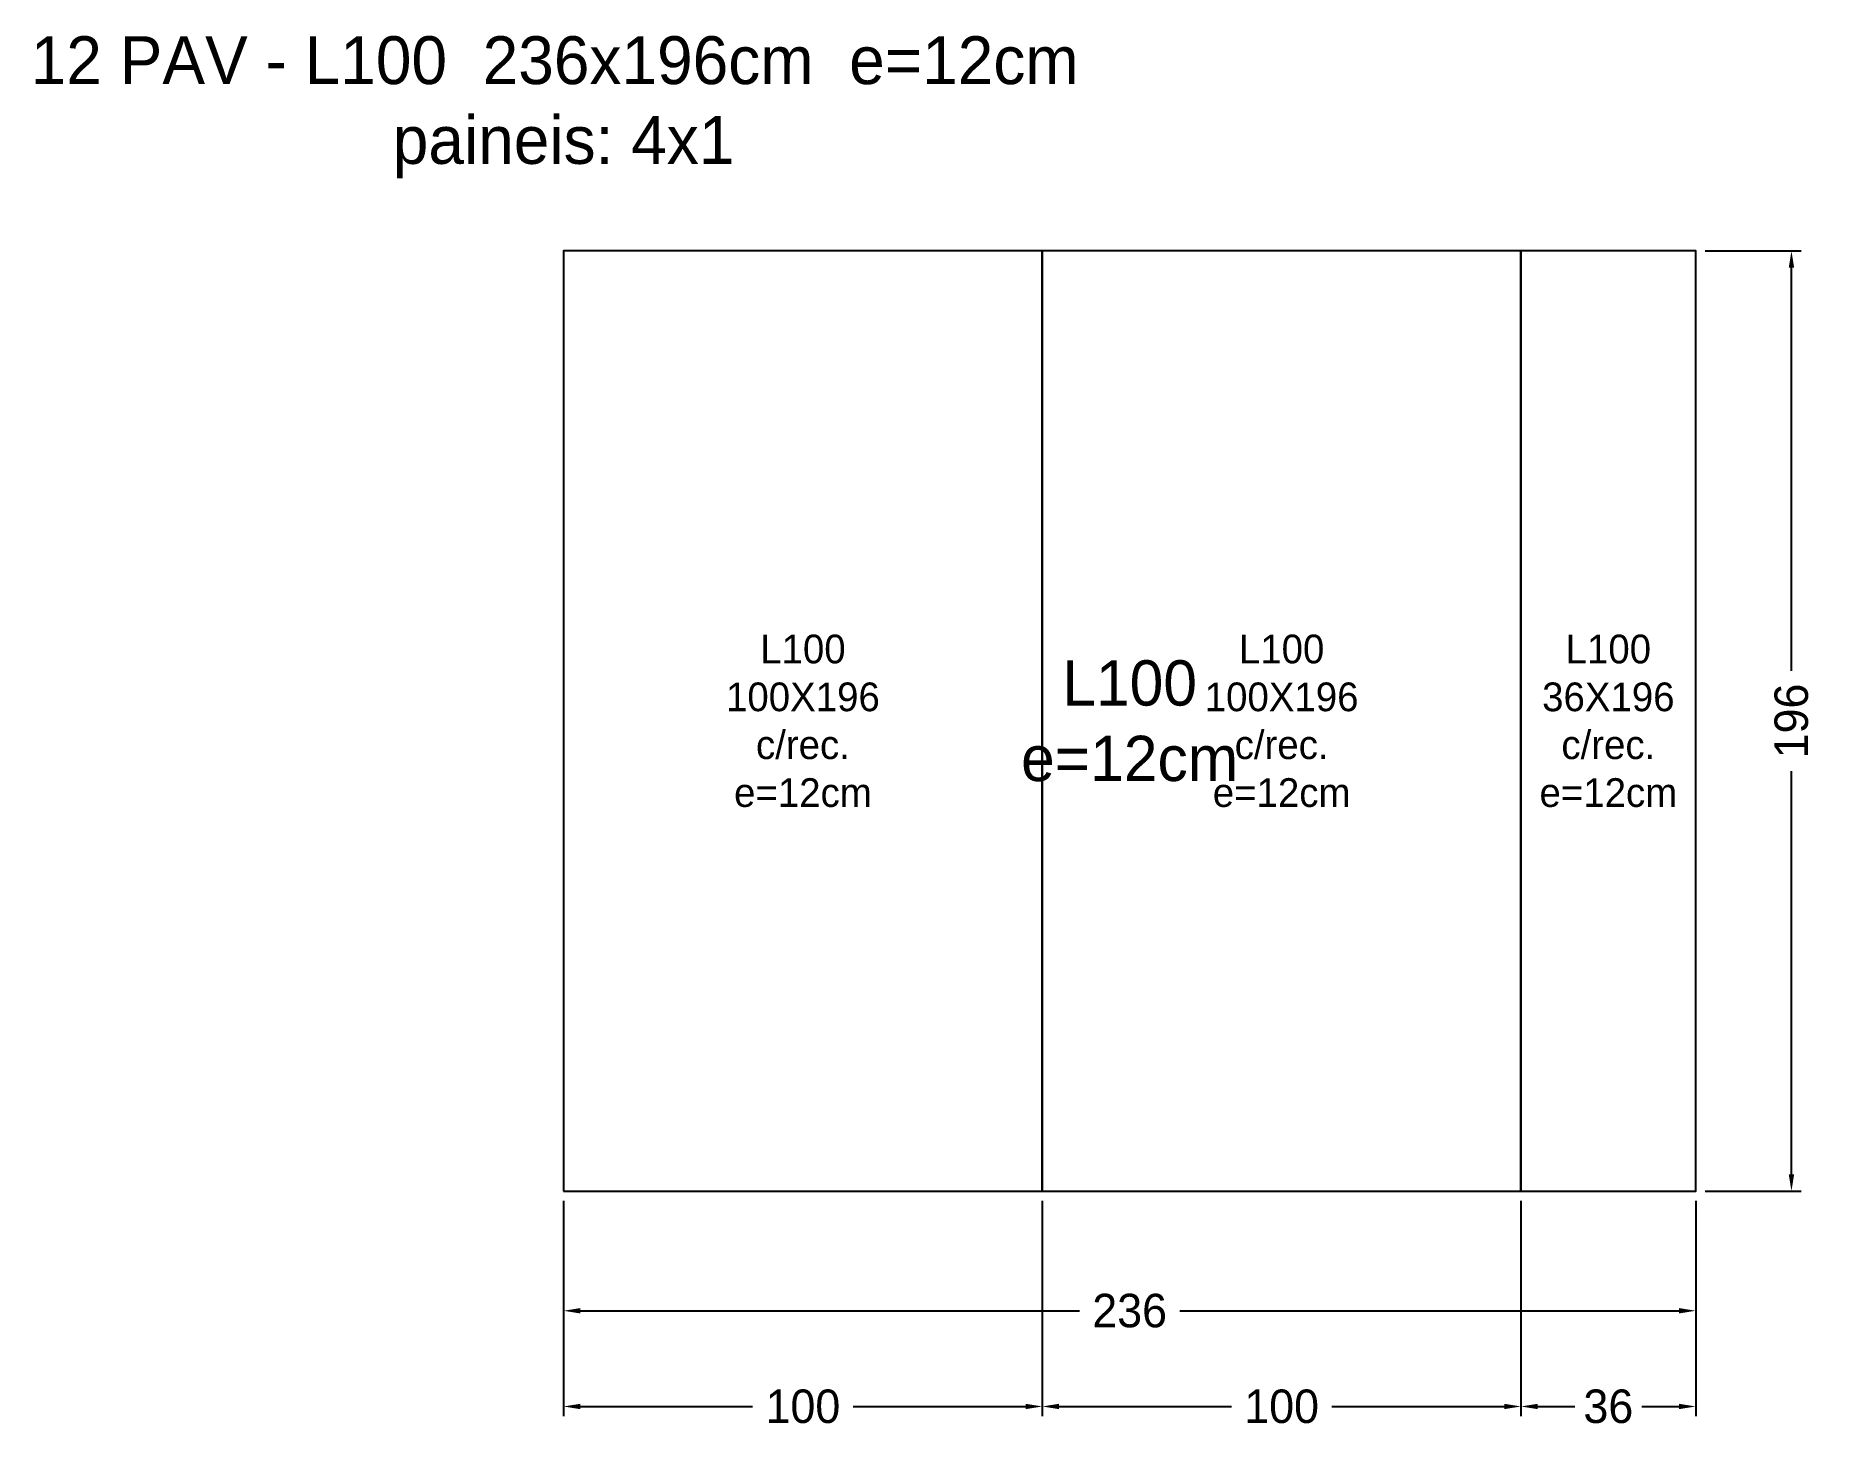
# Model space of a CAD drawing. Header units: metres. Extents: x -110 to 261, y -50 to 241.
import ezdxf

# ---------------------------------------------------------------- set-up
doc = ezdxf.new("R2010")
doc.units = ezdxf.units.M
for name, color, linetype in [('AUX00', 2, 'Continuous'), ('Contorno', 7, 'Continuous'), ('COTA', 3, 'Continuous'), ('NOMENCLATURA', 2, 'Continuous'), ('Paineis', 3, 'Continuous'), ('Texto Secao', 2, 'Continuous')]:
    doc.layers.add(name, color=color, linetype=linetype)
doc.dimstyles.new('COTA_LJ', dxfattribs={"dimtxt": 7, "dimasz": 3.5, "dimexe": 2, "dimexo": 2, "dimgap": 1.5, "dimtad": 1, "dimdec": 1, "dimcen": 2.5, "dimclrd": 3, "dimclre": 3, "dimclrt": 3, "dimazin": 3, "dimtfac": 1, "dimtmove": 0, "dimatfit": 3})

# ---------------------------------------------------------------- blocks, each defined once
blk = doc.blocks.new('_CLOSEDFILLED')
at = {"color": 0, "linetype": 'BYBLOCK'}
blk.add_solid([(-1, 0.16), (0, 0), (-1, -0.16)], dxfattribs=at)
blk = doc.blocks.new('*D1')
at = {"color": 3}
for p, q in [((0, -2), (0, -27)), ((236.5, -2), (236.5, -27)), ((3.5, -25), (107.75, -25)), ((128.75, -25), (233, -25))]:
    blk.add_line(p, q, dxfattribs=at)
at = {"layer": 'Defpoints'}
for p in [(0, 0), (236.5, 0), (0, -25)]:
    blk.add_point(p, dxfattribs=at)
at = {"layer": 'COTA', "color": 3, "xscale": 3.5, "yscale": 3.5, "rotation": 180}
blk.add_blockref('_CLOSEDFILLED', (0, -25), dxfattribs=at)
at = {"layer": 'COTA', "color": 3, "xscale": 3.5, "yscale": 3.5}
blk.add_blockref('_CLOSEDFILLED', (236.5, -25), dxfattribs=at)
at = {"layer": 'COTA', "color": 3, "insert": (118.25, -25), "char_height": 7, "attachment_point": 5}
blk.add_mtext('236', dxfattribs=at)
blk = doc.blocks.new('*D2')
at = {"color": 3}
for p, q in [((238.5, 196.5), (258.5, 196.5)), ((256.5, 108.75), (256.5, 193)), ((256.5, 3.5), (256.5, 87.75)), ((238.5, 0), (258.5, 0))]:
    blk.add_line(p, q, dxfattribs=at)
at = {"layer": 'Defpoints'}
for p in [(236.5, 196.5), (236.5, 0), (256.5, 0)]:
    blk.add_point(p, dxfattribs=at)
at = {"layer": 'COTA', "color": 3, "xscale": 3.5, "yscale": 3.5}
for p, rotation in [((256.5, 196.5), 90), ((256.5, 0), 270)]:
    blk.add_blockref('_CLOSEDFILLED', p, dxfattribs=dict(at, rotation=rotation))
at = {"layer": 'COTA', "color": 3, "insert": (256.5, 98.25), "char_height": 7, "attachment_point": 5, "rotation": 90}
blk.add_mtext('196', dxfattribs=at)
blk = doc.blocks.new('*D3')
at = {"color": 3}
for p, q in [((0, -2), (0, -47)), ((100, -2), (100, -47)), ((3.5, -45), (39.5, -45)), ((60.5, -45), (96.5, -45))]:
    blk.add_line(p, q, dxfattribs=at)
at = {"layer": 'Defpoints'}
for p in [(0, 0), (100, 0), (0, -45)]:
    blk.add_point(p, dxfattribs=at)
at = {"layer": 'COTA', "color": 3, "xscale": 3.5, "yscale": 3.5, "rotation": 180}
blk.add_blockref('_CLOSEDFILLED', (0, -45), dxfattribs=at)
at = {"layer": 'COTA', "color": 3, "xscale": 3.5, "yscale": 3.5}
blk.add_blockref('_CLOSEDFILLED', (100, -45), dxfattribs=at)
at = {"layer": 'COTA', "color": 3, "insert": (50, -45), "char_height": 7, "attachment_point": 5}
blk.add_mtext('100', dxfattribs=at)
blk = doc.blocks.new('*D4')
at = {"color": 3}
for p, q in [((100, -2), (100, -47)), ((200, -2), (200, -47)), ((103.5, -45), (139.5, -45)), ((160.5, -45), (196.5, -45))]:
    blk.add_line(p, q, dxfattribs=at)
at = {"layer": 'Defpoints'}
for p in [(100, 0), (200, 0), (100, -45)]:
    blk.add_point(p, dxfattribs=at)
at = {"layer": 'COTA', "color": 3, "xscale": 3.5, "yscale": 3.5, "rotation": 180}
blk.add_blockref('_CLOSEDFILLED', (100, -45), dxfattribs=at)
at = {"layer": 'COTA', "color": 3, "xscale": 3.5, "yscale": 3.5}
blk.add_blockref('_CLOSEDFILLED', (200, -45), dxfattribs=at)
at = {"layer": 'COTA', "color": 3, "insert": (150, -45), "char_height": 7, "attachment_point": 5}
blk.add_mtext('100', dxfattribs=at)
blk = doc.blocks.new('*D5')
at = {"color": 3}
for p, q in [((200, -2), (200, -47)), ((236.5, -2), (236.5, -47)), ((203.5, -45), (211.25, -45)), ((225.25, -45), (233, -45))]:
    blk.add_line(p, q, dxfattribs=at)
at = {"layer": 'Defpoints'}
for p in [(200, 0), (236.5, 0), (200, -45)]:
    blk.add_point(p, dxfattribs=at)
at = {"layer": 'COTA', "color": 3, "xscale": 3.5, "yscale": 3.5, "rotation": 180}
blk.add_blockref('_CLOSEDFILLED', (200, -45), dxfattribs=at)
at = {"layer": 'COTA', "color": 3, "xscale": 3.5, "yscale": 3.5}
blk.add_blockref('_CLOSEDFILLED', (236.5, -45), dxfattribs=at)
at = {"layer": 'COTA', "color": 3, "insert": (218.25, -45), "char_height": 7, "attachment_point": 5}
blk.add_mtext('36', dxfattribs=at)

msp = doc.modelspace()

# ---------------------------------------------------------------- linework, layer by layer
at = {"layer": 'Contorno'}
msp.add_lwpolyline([(0, 0), (236.5, 0), (236.5, 196.5), (0, 196.5), (0, 0)], close=True, dxfattribs=at)
at = {"layer": 'Paineis'}
for points in [[(0, 0), (100, 0), (100, 196.5), (0, 196.5)], [(100, 0), (200, 0), (200, 196.5), (100, 196.5)], [(200, 0), (236.5, 0), (236.5, 196.5), (200, 196.5)]]:
    msp.add_lwpolyline(points, close=True, dxfattribs=at)

# ---------------------------------------------------------------- texts
at = {"layer": 'AUX00', "char_height": 6, "attachment_point": 5}
for s, insert, width in [('\\pxqc;L100^J100X196^Jc/rec.^Je=12cm', (50, 98.25), 100), ('\\pxqc;L100^J100X196^Jc/rec.^Je=12cm', (150, 98.25), 100), ('\\pxqc;L100^J36X196^Jc/rec.^Je=12cm', (218.25, 98.25), 36.5)]:
    msp.add_mtext(s, dxfattribs=dict(at, insert=insert, width=width))
at = {"layer": 'NOMENCLATURA', "insert": (0, 226.5), "char_height": 10, "width": 256.5, "attachment_point": 5}
msp.add_mtext('12 PAV - L100  236x196cm  e=12cm  paineis: 4x1', dxfattribs=at)
at = {"layer": 'Texto Secao', "insert": (118.25, 98.25), "char_height": 9.46, "width": 236.5, "attachment_point": 5}
msp.add_mtext('L100\\Pe=12cm', dxfattribs=at)

# ---------------------------------------------------------------- dimensions: what is measured, and where the dimension line sits
at = {"layer": 'COTA'}
dim = msp.add_linear_dim(base=(256.5, 0), p1=(236.5, 0), p2=(236.5, 196.5), angle=90, dimstyle='COTA_LJ', dxfattribs=at)
dim.commit()
dim.dimension.update_dxf_attribs({"geometry": '*D2', "text_midpoint": (256.5, 98.25)})
for base, p1, p2, picture, middle in [((0, -25), (0, 0), (236.5, 0), '*D1', (118.25, -25)), ((0, -45), (0, 0), (100, 0), '*D3', (50, -45)), ((100, -45), (100, 0), (200, 0), '*D4', (150, -45)), ((200, -45), (200, 0), (236.5, 0), '*D5', (218.25, -45))]:
    dim = msp.add_linear_dim(base=base, p1=p1, p2=p2, dimstyle='COTA_LJ', dxfattribs=at)
    dim.commit()
    dim.dimension.update_dxf_attribs({"geometry": picture, "text_midpoint": middle})

doc.saveas('drawing.dxf')
